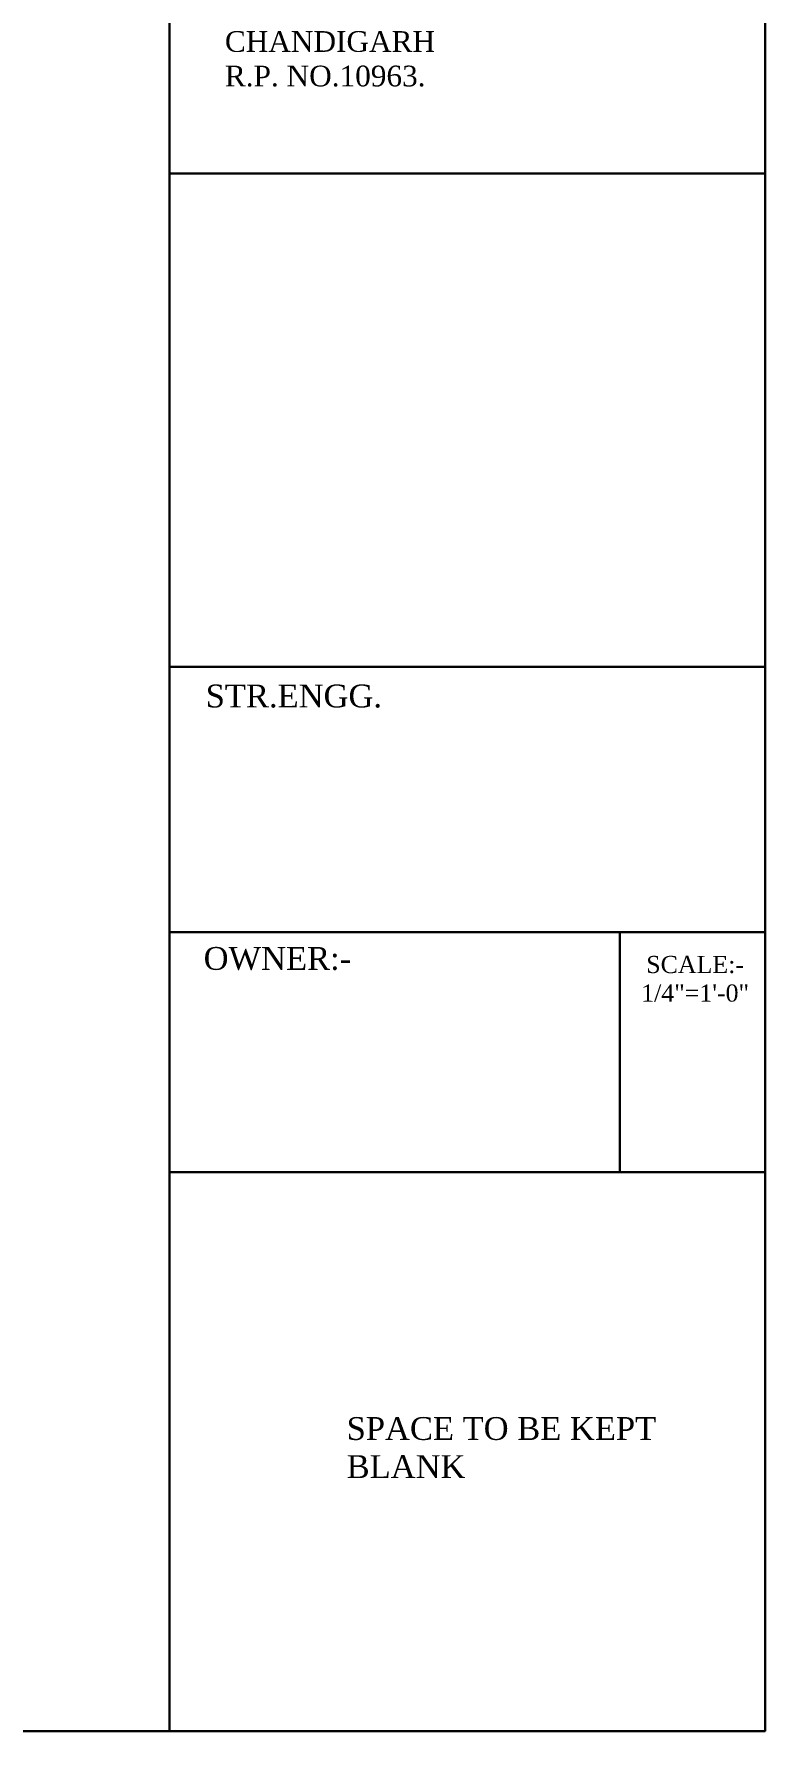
# Model space of a CAD drawing. Header units: feet. Extents: x 29269 to 32217, y -19918 to 20536.
# Drawn here: x 31189 to 31445, y -19918 to -19324 of the extents above; entities that cross this region are included whole.
import ezdxf

# ---------------------------------------------------------------- set-up
doc = ezdxf.new("R2010")
doc.units = ezdxf.units.FT
doc.header["$MEASUREMENT"] = 0
doc.layers.add('poly', color=7, linetype='Continuous', lineweight=30)
doc.layers.add('WALL', color=10, linetype='Continuous', lineweight=30)
doc.layers.add('TEXT.', color=7, linetype='Continuous')
doc.styles.add('ROMANS', font='arial.ttf', dxfattribs={"height": 8})

msp = doc.modelspace()

# ---------------------------------------------------------------- linework, layer by layer
at = {"layer": 'WALL'}
for p, q in [((31236.21, -19253.93), (31236.21, -19917.96)), ((31236.21, -19372.56), (31444.88, -19372.56)), ((31236.21, -19545.37), (31444.88, -19545.37)), ((31236.21, -19638.3), (31444.88, -19638.3)), ((31394.06, -19638.3), (31394.06, -19722.32)), ((31236.21, -19722.32), (31444.88, -19722.32))]:
    msp.add_line(p, q, dxfattribs=at)
msp.add_lwpolyline([(29623.74, -18780.35), (31444.88, -18780.35), (31444.88, -19917.96), (29623.74, -19917.96)], close=True, dxfattribs=at)

# ---------------------------------------------------------------- texts
at = {"layer": 'poly', "linetype": 'Continuous', "style": 'ROMANS'}
for s, insert, char_height, width, attachment_point in [('{\\fTimes New Roman|b0|i0|c0|p18;\\W1;STR.ENGG.}', (31248.94, -19551.55), 8, 63.324, 1), ('{\\fTimes New Roman|b0|i0|c0|p18;\\W1;OWNER:-}', (31248.22, -19643.44), 8, 126.4605, 1), ('{\\fTimes New Roman|b0|i0|c0|p18;\\W1;SCALE:-\\P1/4"=1\'-0"}', (31420.38, -19646.56), 6, 76.2971, 2), ('{\\fTimes New Roman|b0|i0|c0|p18;SPACE TO BE KEPT BLANK}', (31298.31, -19808.03), 8, 126.4605, 1)]:
    msp.add_mtext(s, dxfattribs=dict(at, insert=insert, char_height=char_height, width=width, attachment_point=attachment_point))
at = {"layer": 'TEXT.', "insert": (31255.67, -19274.42), "char_height": 7.25, "width": 238.8178, "attachment_point": 1, "style": 'ROMANS'}
msp.add_mtext('{\\fTimes New Roman|b0|i0|c0|p18;REVISED HOUSE PLAN FOR\\PSH. DIDAR SINGH\\PH.NO.-726 ,PLOT NO. 2 , STREET- F,\\PSECTOR-11 B ,\\PCHANDIGARH  \\PR.P. NO.10963.}', dxfattribs=at)

doc.saveas('drawing.dxf')
